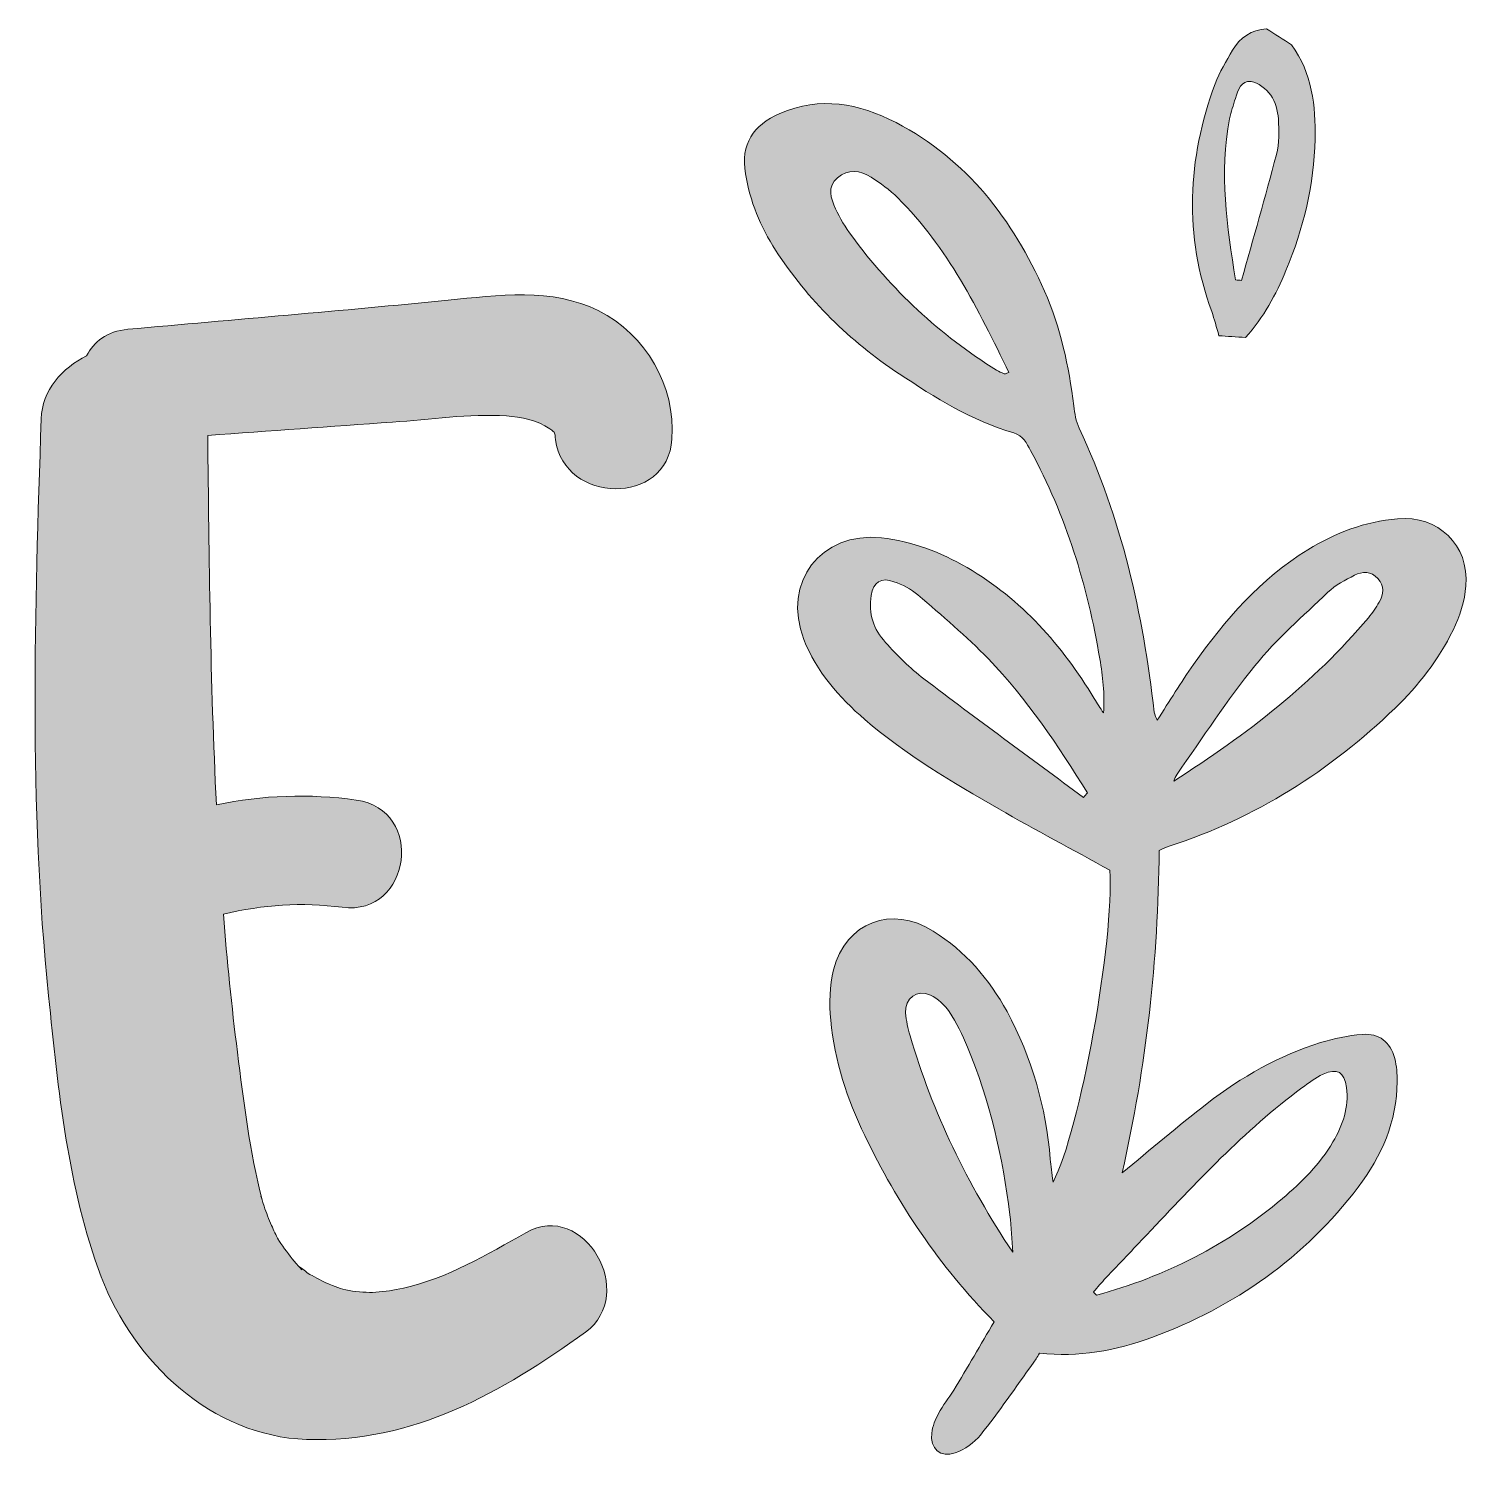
# Model space of a CAD drawing. Header units: inches. Extents: x 111 to 969, y -1013 to -68.
# Drawn here: x 714.6 to 968.1, y -527.7 to -276 of the extents above; entities that cross this region are included whole.
import ezdxf

# ---------------------------------------------------------------- set-up
doc = ezdxf.new("R2010")
doc.units = ezdxf.units.IN
doc.header["$MEASUREMENT"] = 0
doc.layers.add('Layer 1', color=7, linetype='Continuous')

# ---------------------------------------------------------------- blocks, each defined once
blk = doc.blocks.new('block 2')
at = {"layer": 'Layer 1', "true_color": 0xffffff}
h = blk.add_hatch(color=7, dxfattribs=at)
h.dxf.hatch_style = 2
edge = h.paths.add_edge_path()
edge.add_spline(control_points=[(924.08, -330.1), (925.54, -330.19), (927.14, -330.29), (928.76, -330.39), (931.95, -326.89), (934.13, -322.84), (935.88, -318.6), (938.94, -311.21), (940.83, -303.5), (941.01, -295.46), (941.14, -289.57), (940.47, -283.86), (936.86, -278.9), (935.4, -277.95), (933.94, -277), (932.47, -276.05), (929.77, -276.19), (927.81, -277.57), (926.48, -279.82), (925.35, -281.74), (924.16, -283.67), (923.39, -285.74), (918.5, -299.02), (917.91, -312.39), (922.8, -325.83), (923.29, -327.18), (923.63, -328.59), (924.08, -330.1)], knot_values=[0, 0, 0, 0, 1, 1, 1, 2, 2, 2, 3, 3, 3, 4, 4, 4, 5, 5, 5, 6, 6, 6, 7, 7, 7, 8, 8, 8, 9, 9, 9, 9], degree=3, periodic=1)
edge = h.paths.add_edge_path()
edge.add_spline(control_points=[(925.94, -291.88), (926.18, -290.67), (926.62, -289.5), (926.98, -288.31), (927.42, -286.85), (928, -285.07), (929.73, -285.33), (931, -285.51), (932.4, -286.64), (933.19, -287.75), (934.01, -288.89), (934.44, -290.49), (934.54, -291.92), (934.68, -294), (934.7, -296.2), (934.19, -298.2), (932.27, -305.62), (930.12, -312.97), (928.05, -320.35), (927.7, -320.32), (927.35, -320.29), (927, -320.26), (925.49, -310.86), (924.1, -301.44), (925.94, -291.88)], knot_values=[0, 0, 0, 0, 1, 1, 1, 2, 2, 2, 3, 3, 3, 4, 4, 4, 5, 5, 5, 6, 6, 6, 7, 7, 7, 8, 8, 8, 8], degree=3, periodic=1)
h = blk.add_hatch(color=7, dxfattribs=at)
h.dxf.hatch_style = 2
edge = h.paths.add_edge_path()
edge.add_spline(control_points=[(915.3, -419.99), (930.49, -415.04), (943.63, -406.71), (955.08, -395.66), (959.22, -391.66), (962.75, -387.11), (965.28, -381.93), (966.46, -379.53), (967.34, -376.79), (967.55, -374.14), (968.12, -366.94), (962.69, -361.68), (955.5, -362.32), (949.84, -362.83), (944.58, -364.76), (939.75, -367.76), (931.44, -372.91), (925.14, -380.08), (919.6, -387.98), (917.4, -391.12), (915.4, -394.41), (913.2, -397.8), (913.04, -397.37), (912.75, -396.87), (912.69, -396.35), (910.67, -379.06), (906.99, -362.22), (899.48, -346.38), (898.91, -345.18), (898.69, -343.77), (898.53, -342.43), (897.67, -335.47), (896.2, -328.64), (893.37, -322.22), (887.8, -309.61), (879.75, -299.1), (867.24, -292.57), (860.66, -289.13), (853.94, -287.89), (846.8, -290.98), (842.03, -293.04), (839.88, -296.34), (840.75, -301.56), (841.55, -306.4), (843.35, -310.91), (846.03, -315.03), (851.76, -323.81), (859.07, -331.02), (867.79, -336.79), (874.13, -340.99), (880.55, -345.05), (887.95, -347.21), (889.61, -347.69), (890.23, -348.99), (890.94, -350.3), (897.19, -361.81), (900.94, -374.15), (903.11, -387.01), (903.63, -390.06), (903.99, -393.14), (903.76, -396.5), (903.21, -395.66), (902.65, -394.83), (902.13, -393.97), (896.43, -384.57), (889.36, -376.51), (879.74, -370.91), (875.06, -368.19), (870.08, -366.29), (864.69, -365.69), (854.02, -364.51), (847.13, -373.53), (851.02, -383.55), (853.24, -389.27), (857.19, -393.74), (861.76, -397.67), (868.97, -403.88), (877.13, -408.69), (885.34, -413.41), (891.81, -417.12), (898.39, -420.62), (904.87, -424.19), (905.69, -436.36), (899.61, -470.23), (894.88, -479.1), (894.68, -477.48), (894.5, -476.28), (894.4, -475.08), (893.61, -465.9), (891.2, -457.2), (886.78, -449.1), (883.62, -443.32), (879.4, -438.47), (873.8, -434.93), (866.46, -430.3), (858.41, -433.32), (856.24, -441.74), (855.51, -444.56), (855.49, -447.68), (855.75, -450.61), (856.39, -457.75), (858.67, -464.48), (861.75, -470.93), (867.48, -482.92), (874.82, -493.82), (884.51, -503.73), (882.17, -507.71), (879.81, -511.76), (877.39, -515.78), (876.56, -517.17), (875.49, -518.42), (874.73, -519.84), (874.15, -520.91), (873.66, -522.12), (873.52, -523.31), (873.2, -526.02), (875.09, -527.73), (877.67, -526.81), (879.33, -526.21), (881.02, -525.03), (882.12, -523.65), (885.36, -519.56), (888.31, -515.24), (891.37, -511), (891.73, -510.51), (892.04, -509.98), (892.52, -509.23), (899.33, -510), (905.9, -508.79), (912.26, -506.46), (926.87, -501.1), (939.13, -492.45), (948.58, -480.01), (952.72, -474.55), (955.38, -468.43), (955.46, -461.42), (955.47, -460.07), (955.36, -458.66), (955.01, -457.36), (954.22, -454.41), (952.3, -452.88), (949.27, -453.12), (946.81, -453.31), (944.34, -453.83), (941.97, -454.56), (934.63, -456.82), (928.05, -460.62), (922.01, -465.28), (916.91, -469.21), (912.02, -473.4), (907.04, -477.48), (911.3, -458.78), (913.41, -439.92), (913.55, -420.7), (914.19, -420.44), (914.73, -420.18), (915.3, -419.99)], knot_values=[0, 0, 0, 0, 1, 1, 1, 2, 2, 2, 3, 3, 3, 4, 4, 4, 5, 5, 5, 6, 6, 6, 7, 7, 7, 8, 8, 8, 9, 9, 9, 10, 10, 10, 11, 11, 11, 12, 12, 12, 13, 13, 13, 14, 14, 14, 15, 15, 15, 16, 16, 16, 17, 17, 17, 18, 18, 18, 19, 19, 19, 20, 20, 20, 21, 21, 21, 22, 22, 22, 23, 23, 23, 24, 24, 24, 25, 25, 25, 26, 26, 26, 27, 27, 27, 28, 28, 28, 29, 29, 29, 30, 30, 30, 31, 31, 31, 32, 32, 32, 33, 33, 33, 34, 34, 34, 35, 35, 35, 36, 36, 36, 37, 37, 37, 38, 38, 38, 39, 39, 39, 40, 40, 40, 41, 41, 41, 42, 42, 42, 43, 43, 43, 44, 44, 44, 45, 45, 45, 46, 46, 46, 47, 47, 47, 48, 48, 48, 49, 49, 49, 50, 50, 50, 51, 51, 51, 52, 52, 52, 52], degree=3, periodic=1)
edge = h.paths.add_edge_path()
edge.add_spline(control_points=[(916.71, -407.28), (921.24, -400.88), (925.48, -394.25), (930.41, -388.19), (934.23, -383.5), (938.86, -379.45), (943.27, -375.26), (944.59, -374), (946.31, -373.1), (947.96, -372.27), (949.34, -371.57), (950.87, -371.5), (952.06, -372.84), (953.22, -374.15), (953.13, -375.57), (952.29, -376.98), (951.71, -377.94), (951.11, -378.89), (950.39, -379.74), (940.7, -391.26), (928.93, -400.37), (916.11, -408.51), (916.31, -408.1), (916.45, -407.65), (916.71, -407.28)], knot_values=[0, 0, 0, 0, 1, 1, 1, 2, 2, 2, 3, 3, 3, 4, 4, 4, 5, 5, 5, 6, 6, 6, 7, 7, 7, 8, 8, 8, 8], degree=3, periodic=1)
edge = h.paths.add_edge_path()
edge.add_spline(control_points=[(886.27, -336.8), (885.82, -336.6), (885.36, -336.41), (884.94, -336.15), (874.9, -329.93), (866.44, -322), (859.44, -312.52), (858.34, -311.03), (857.38, -309.41), (856.61, -307.73), (855.77, -305.92), (855.06, -303.87), (856.95, -302.26), (858.81, -300.67), (860.95, -300.97), (862.85, -302.17), (864.52, -303.21), (866.15, -304.4), (867.54, -305.79), (876.31, -314.53), (881.72, -325.4), (887.12, -336.59), (886.48, -336.76), (886.35, -336.84), (886.27, -336.8)], knot_values=[0, 0, 0, 0, 1, 1, 1, 2, 2, 2, 3, 3, 3, 4, 4, 4, 5, 5, 5, 6, 6, 6, 7, 7, 7, 8, 8, 8, 8], degree=3, periodic=1)
edge = h.paths.add_edge_path()
edge.add_spline(control_points=[(900.23, -411.39), (890.86, -404.44), (881.44, -397.55), (872.14, -390.49), (869.69, -388.63), (867.47, -386.39), (865.39, -384.1), (863.31, -381.81), (862.33, -378.98), (862.87, -375.82), (863.28, -373.46), (864.63, -372.58), (866.88, -373.4), (868.37, -373.94), (869.9, -374.68), (871.09, -375.71), (875.32, -379.37), (879.61, -382.98), (883.49, -386.99), (890.33, -394.07), (895.73, -402.27), (900.94, -410.57), (900.71, -410.84), (900.47, -411.11), (900.23, -411.39)], knot_values=[0, 0, 0, 0, 1, 1, 1, 2, 2, 2, 3, 3, 3, 4, 4, 4, 5, 5, 5, 6, 6, 6, 7, 7, 7, 8, 8, 8, 8], degree=3, periodic=1)
edge = h.paths.add_edge_path()
edge.add_spline(control_points=[(869.71, -453.35), (869.33, -452.05), (869.02, -450.69), (868.93, -449.34), (868.75, -446.75), (870.99, -445.09), (873.32, -446.21), (874.6, -446.82), (875.82, -447.91), (876.6, -449.09), (877.89, -451.04), (878.95, -453.18), (879.84, -455.35), (883.75, -464.82), (886.01, -474.73), (887.29, -484.87), (887.56, -487.05), (887.62, -489.26), (887.78, -491.45), (879.79, -479.47), (873.68, -466.9), (869.71, -453.35)], knot_values=[0, 0, 0, 0, 1, 1, 1, 2, 2, 2, 3, 3, 3, 4, 4, 4, 5, 5, 5, 6, 6, 6, 7, 7, 7, 7], degree=3, periodic=1)
edge = h.paths.add_edge_path()
edge.add_spline(control_points=[(911.36, -488.41), (919.97, -479.27), (928.53, -470.07), (938.66, -462.54), (939.85, -461.65), (941.07, -460.75), (942.41, -460.13), (944.92, -458.98), (946.16, -459.71), (946.53, -462.46), (947, -465.95), (945.87, -469.08), (944.14, -472.04), (941.85, -475.97), (938.68, -479.11), (935.24, -482.01), (925.61, -490.17), (914.64, -495.72), (902.52, -499.05), (902.35, -498.85), (902.17, -498.65), (902, -498.45), (902.73, -497.63), (903.43, -496.79), (904.18, -495.99), (906.57, -493.45), (908.97, -490.94), (911.36, -488.41)], knot_values=[0, 0, 0, 0, 1, 1, 1, 2, 2, 2, 3, 3, 3, 4, 4, 4, 5, 5, 5, 6, 6, 6, 7, 7, 7, 8, 8, 8, 9, 9, 9, 9], degree=3, periodic=1)
h = blk.add_hatch(color=7, dxfattribs=at)
h.dxf.hatch_style = 2
edge = h.paths.add_edge_path()
edge.add_spline(control_points=[(798.66, -344.21), (801.28, -344.37), (804.1, -344.92), (806.29, -346.49), (807.43, -347.3), (807.12, -347), (807.31, -348.4), (808.79, -359.7), (827.04, -360.17), (827.81, -348.3), (828.41, -338.9), (823.31, -329.96), (814.83, -325.67), (806.79, -321.61), (797.05, -322.97), (788.41, -323.83), (769.64, -325.69), (750.84, -327.26), (732.06, -328.96), (728.36, -329.29), (725.99, -331.17), (724.79, -333.63), (720.47, -335.73), (716.96, -339.7), (716.79, -344.71), (715.65, -378.54), (714.61, -412.55), (718.09, -446.29), (719.79, -462.7), (721.45, -480.27), (727.37, -495.79), (733.12, -510.84), (746.74, -523.83), (763.49, -524.43), (782.18, -525.11), (797.93, -516.16), (812.57, -505.53), (821.81, -498.83), (812.41, -482.21), (802.11, -488.02), (795.34, -491.83), (788.22, -496.09), (780.55, -497.78), (777.14, -498.53), (774.25, -498.82), (770.98, -498.19), (769.32, -497.86), (768.77, -497.64), (766.76, -496.78), (766.41, -496.63), (764.18, -495.36), (764.05, -495.36), (763.38, -494.89), (762.73, -494.41), (762.1, -493.89), (762.99, -494.92), (762.84, -494.77), (761.66, -493.47), (760.7, -492.33), (759.87, -491.14), (758.98, -489.95), (758.8, -489.67), (758.66, -489.45), (758.53, -489.27), (758.1, -488.45), (757.7, -487.61), (757.33, -486.75), (756.85, -485.65), (756.42, -484.52), (756.03, -483.38), (755.41, -481.47), (755.29, -481.09), (755.67, -482.24), (753.48, -473.79), (752.43, -464.89), (751.33, -456.24), (750.3, -448.16), (749.5, -440.06), (748.86, -431.95), (755.85, -430.27), (762.64, -429.79), (769.78, -430.73), (781.95, -432.33), (784.38, -413.49), (772.23, -411.84), (764.03, -410.72), (755.71, -410.96), (747.63, -412.67), (746.54, -391.02), (746.35, -369.29), (746.09, -347.65), (756.94, -346.87), (767.79, -346.09), (778.64, -345.31), (785.22, -344.83), (792.08, -343.79), (798.66, -344.21)], knot_values=[0, 0, 0, 0, 1, 1, 1, 2, 2, 2, 3, 3, 3, 4, 4, 4, 5, 5, 5, 6, 6, 6, 7, 7, 7, 8, 8, 8, 9, 9, 9, 10, 10, 10, 11, 11, 11, 12, 12, 12, 13, 13, 13, 14, 14, 14, 15, 15, 15, 16, 16, 16, 17, 17, 17, 18, 18, 18, 19, 19, 19, 20, 20, 20, 21, 21, 21, 22, 22, 22, 23, 23, 23, 24, 24, 24, 25, 25, 25, 26, 26, 26, 27, 27, 27, 28, 28, 28, 29, 29, 29, 30, 30, 30, 31, 31, 31, 32, 32, 32, 32], degree=3, periodic=1)
at = {"layer": 'Layer 1', "lineweight": 0}
for points, knots in [([(924.08, -330.1), (925.54, -330.19), (927.14, -330.29), (928.76, -330.39), (931.95, -326.89), (934.13, -322.84), (935.88, -318.6), (938.94, -311.21), (940.83, -303.5), (941.01, -295.46), (941.14, -289.57), (940.47, -283.86), (936.86, -278.9), (935.4, -277.95), (933.94, -277), (932.47, -276.05), (929.77, -276.19), (927.81, -277.57), (926.48, -279.82), (925.35, -281.74), (924.16, -283.67), (923.39, -285.74), (918.5, -299.02), (917.91, -312.39), (922.8, -325.83), (923.29, -327.18), (923.63, -328.59), (924.08, -330.1)], [0, 0, 0, 0, 1, 1, 1, 2, 2, 2, 3, 3, 3, 4, 4, 4, 5, 5, 5, 6, 6, 6, 7, 7, 7, 8, 8, 8, 9, 9, 9, 9]), ([(925.94, -291.88), (926.18, -290.67), (926.62, -289.5), (926.98, -288.31), (927.42, -286.85), (928, -285.07), (929.73, -285.33), (931, -285.51), (932.4, -286.64), (933.19, -287.75), (934.01, -288.89), (934.44, -290.49), (934.54, -291.92), (934.68, -294), (934.7, -296.2), (934.19, -298.2), (932.27, -305.62), (930.12, -312.97), (928.05, -320.35), (927.7, -320.32), (927.35, -320.29), (927, -320.26), (925.49, -310.86), (924.1, -301.44), (925.94, -291.88)], [0, 0, 0, 0, 1, 1, 1, 2, 2, 2, 3, 3, 3, 4, 4, 4, 5, 5, 5, 6, 6, 6, 7, 7, 7, 8, 8, 8, 8]), ([(915.3, -419.99), (930.49, -415.04), (943.63, -406.71), (955.08, -395.66), (959.22, -391.66), (962.75, -387.11), (965.28, -381.93), (966.46, -379.53), (967.34, -376.79), (967.55, -374.14), (968.12, -366.94), (962.69, -361.68), (955.5, -362.32), (949.84, -362.83), (944.58, -364.76), (939.75, -367.76), (931.44, -372.91), (925.14, -380.08), (919.6, -387.98), (917.4, -391.12), (915.4, -394.41), (913.2, -397.8), (913.04, -397.37), (912.75, -396.87), (912.69, -396.35), (910.67, -379.06), (906.99, -362.22), (899.48, -346.38), (898.91, -345.18), (898.69, -343.77), (898.53, -342.43), (897.67, -335.47), (896.2, -328.64), (893.37, -322.22), (887.8, -309.61), (879.75, -299.1), (867.24, -292.57), (860.66, -289.13), (853.94, -287.89), (846.8, -290.98), (842.03, -293.04), (839.88, -296.34), (840.75, -301.56), (841.55, -306.4), (843.35, -310.91), (846.03, -315.03), (851.76, -323.81), (859.07, -331.02), (867.79, -336.79), (874.13, -340.99), (880.55, -345.05), (887.95, -347.21), (889.61, -347.69), (890.23, -348.99), (890.94, -350.3), (897.19, -361.81), (900.94, -374.15), (903.11, -387.01), (903.63, -390.06), (903.99, -393.14), (903.76, -396.5), (903.21, -395.66), (902.65, -394.83), (902.13, -393.97), (896.43, -384.57), (889.36, -376.51), (879.74, -370.91), (875.06, -368.19), (870.08, -366.29), (864.69, -365.69), (854.02, -364.51), (847.13, -373.53), (851.02, -383.55), (853.24, -389.27), (857.19, -393.74), (861.76, -397.67), (868.97, -403.88), (877.13, -408.69), (885.34, -413.41), (891.81, -417.12), (898.39, -420.62), (904.87, -424.19), (905.69, -436.36), (899.61, -470.23), (894.88, -479.1), (894.68, -477.48), (894.5, -476.28), (894.4, -475.08), (893.61, -465.9), (891.2, -457.2), (886.78, -449.1), (883.62, -443.32), (879.4, -438.47), (873.8, -434.93), (866.46, -430.3), (858.41, -433.32), (856.24, -441.74), (855.51, -444.56), (855.49, -447.68), (855.75, -450.61), (856.39, -457.75), (858.67, -464.48), (861.75, -470.93), (867.48, -482.92), (874.82, -493.82), (884.51, -503.73), (882.17, -507.71), (879.81, -511.76), (877.39, -515.78), (876.56, -517.17), (875.49, -518.42), (874.73, -519.84), (874.15, -520.91), (873.66, -522.12), (873.52, -523.31), (873.2, -526.02), (875.09, -527.73), (877.67, -526.81), (879.33, -526.21), (881.02, -525.03), (882.12, -523.65), (885.36, -519.56), (888.31, -515.24), (891.37, -511), (891.73, -510.51), (892.04, -509.98), (892.52, -509.23), (899.33, -510), (905.9, -508.79), (912.26, -506.46), (926.87, -501.1), (939.13, -492.45), (948.58, -480.01), (952.72, -474.55), (955.38, -468.43), (955.46, -461.42), (955.47, -460.07), (955.36, -458.66), (955.01, -457.36), (954.22, -454.41), (952.3, -452.88), (949.27, -453.12), (946.81, -453.31), (944.34, -453.83), (941.97, -454.56), (934.63, -456.82), (928.05, -460.62), (922.01, -465.28), (916.91, -469.21), (912.02, -473.4), (907.04, -477.48), (911.3, -458.78), (913.41, -439.92), (913.55, -420.7), (914.19, -420.44), (914.73, -420.18), (915.3, -419.99)], [0, 0, 0, 0, 1, 1, 1, 2, 2, 2, 3, 3, 3, 4, 4, 4, 5, 5, 5, 6, 6, 6, 7, 7, 7, 8, 8, 8, 9, 9, 9, 10, 10, 10, 11, 11, 11, 12, 12, 12, 13, 13, 13, 14, 14, 14, 15, 15, 15, 16, 16, 16, 17, 17, 17, 18, 18, 18, 19, 19, 19, 20, 20, 20, 21, 21, 21, 22, 22, 22, 23, 23, 23, 24, 24, 24, 25, 25, 25, 26, 26, 26, 27, 27, 27, 28, 28, 28, 29, 29, 29, 30, 30, 30, 31, 31, 31, 32, 32, 32, 33, 33, 33, 34, 34, 34, 35, 35, 35, 36, 36, 36, 37, 37, 37, 38, 38, 38, 39, 39, 39, 40, 40, 40, 41, 41, 41, 42, 42, 42, 43, 43, 43, 44, 44, 44, 45, 45, 45, 46, 46, 46, 47, 47, 47, 48, 48, 48, 49, 49, 49, 50, 50, 50, 51, 51, 51, 52, 52, 52, 52]), ([(886.27, -336.8), (885.82, -336.6), (885.36, -336.41), (884.94, -336.15), (874.9, -329.93), (866.44, -322), (859.44, -312.52), (858.34, -311.03), (857.38, -309.41), (856.61, -307.73), (855.77, -305.92), (855.06, -303.87), (856.95, -302.26), (858.81, -300.67), (860.95, -300.97), (862.85, -302.17), (864.52, -303.21), (866.15, -304.4), (867.54, -305.79), (876.31, -314.53), (881.72, -325.4), (887.12, -336.59), (886.48, -336.76), (886.35, -336.84), (886.27, -336.8)], [0, 0, 0, 0, 1, 1, 1, 2, 2, 2, 3, 3, 3, 4, 4, 4, 5, 5, 5, 6, 6, 6, 7, 7, 7, 8, 8, 8, 8]), ([(798.66, -344.21), (801.28, -344.37), (804.1, -344.92), (806.29, -346.49), (807.43, -347.3), (807.12, -347), (807.31, -348.4), (808.79, -359.7), (827.04, -360.17), (827.81, -348.3), (828.41, -338.9), (823.31, -329.96), (814.83, -325.67), (806.79, -321.61), (797.05, -322.97), (788.41, -323.83), (769.64, -325.69), (750.84, -327.26), (732.06, -328.96), (728.36, -329.29), (725.99, -331.17), (724.79, -333.63), (720.47, -335.73), (716.96, -339.7), (716.79, -344.71), (715.65, -378.54), (714.61, -412.55), (718.09, -446.29), (719.79, -462.7), (721.45, -480.27), (727.37, -495.79), (733.12, -510.84), (746.74, -523.83), (763.49, -524.43), (782.18, -525.11), (797.93, -516.16), (812.57, -505.53), (821.81, -498.83), (812.41, -482.21), (802.11, -488.02), (795.34, -491.83), (788.22, -496.09), (780.55, -497.78), (777.14, -498.53), (774.25, -498.82), (770.98, -498.19), (769.32, -497.86), (768.77, -497.64), (766.76, -496.78), (766.41, -496.63), (764.18, -495.36), (764.05, -495.36), (763.38, -494.89), (762.73, -494.41), (762.1, -493.89), (762.99, -494.92), (762.84, -494.77), (761.66, -493.47), (760.7, -492.33), (759.87, -491.14), (758.98, -489.95), (758.8, -489.67), (758.66, -489.45), (758.53, -489.27), (758.1, -488.45), (757.7, -487.61), (757.33, -486.75), (756.85, -485.65), (756.42, -484.52), (756.03, -483.38), (755.41, -481.47), (755.29, -481.09), (755.67, -482.24), (753.48, -473.79), (752.43, -464.89), (751.33, -456.24), (750.3, -448.16), (749.5, -440.06), (748.86, -431.95), (755.85, -430.27), (762.64, -429.79), (769.78, -430.73), (781.95, -432.33), (784.38, -413.49), (772.23, -411.84), (764.03, -410.72), (755.71, -410.96), (747.63, -412.67), (746.54, -391.02), (746.35, -369.29), (746.09, -347.65), (756.94, -346.87), (767.79, -346.09), (778.64, -345.31), (785.22, -344.83), (792.08, -343.79), (798.66, -344.21)], [0, 0, 0, 0, 1, 1, 1, 2, 2, 2, 3, 3, 3, 4, 4, 4, 5, 5, 5, 6, 6, 6, 7, 7, 7, 8, 8, 8, 9, 9, 9, 10, 10, 10, 11, 11, 11, 12, 12, 12, 13, 13, 13, 14, 14, 14, 15, 15, 15, 16, 16, 16, 17, 17, 17, 18, 18, 18, 19, 19, 19, 20, 20, 20, 21, 21, 21, 22, 22, 22, 23, 23, 23, 24, 24, 24, 25, 25, 25, 26, 26, 26, 27, 27, 27, 28, 28, 28, 29, 29, 29, 30, 30, 30, 31, 31, 31, 32, 32, 32, 32]), ([(900.23, -411.39), (890.86, -404.44), (881.44, -397.55), (872.14, -390.49), (869.69, -388.63), (867.47, -386.39), (865.39, -384.1), (863.31, -381.81), (862.33, -378.98), (862.87, -375.82), (863.28, -373.46), (864.63, -372.58), (866.88, -373.4), (868.37, -373.94), (869.9, -374.68), (871.09, -375.71), (875.32, -379.37), (879.61, -382.98), (883.49, -386.99), (890.33, -394.07), (895.73, -402.27), (900.94, -410.57), (900.71, -410.84), (900.47, -411.11), (900.23, -411.39)], [0, 0, 0, 0, 1, 1, 1, 2, 2, 2, 3, 3, 3, 4, 4, 4, 5, 5, 5, 6, 6, 6, 7, 7, 7, 8, 8, 8, 8]), ([(916.71, -407.28), (921.24, -400.88), (925.48, -394.25), (930.41, -388.19), (934.23, -383.5), (938.86, -379.45), (943.27, -375.26), (944.59, -374), (946.31, -373.1), (947.96, -372.27), (949.34, -371.57), (950.87, -371.5), (952.06, -372.84), (953.22, -374.15), (953.13, -375.57), (952.29, -376.98), (951.71, -377.94), (951.11, -378.89), (950.39, -379.74), (940.7, -391.26), (928.93, -400.37), (916.11, -408.51), (916.31, -408.1), (916.45, -407.65), (916.71, -407.28)], [0, 0, 0, 0, 1, 1, 1, 2, 2, 2, 3, 3, 3, 4, 4, 4, 5, 5, 5, 6, 6, 6, 7, 7, 7, 8, 8, 8, 8]), ([(869.71, -453.35), (869.33, -452.05), (869.02, -450.69), (868.93, -449.34), (868.75, -446.75), (870.99, -445.09), (873.32, -446.21), (874.6, -446.82), (875.82, -447.91), (876.6, -449.09), (877.89, -451.04), (878.95, -453.18), (879.84, -455.35), (883.75, -464.82), (886.01, -474.73), (887.29, -484.87), (887.56, -487.05), (887.62, -489.26), (887.78, -491.45), (879.79, -479.47), (873.68, -466.9), (869.71, -453.35)], [0, 0, 0, 0, 1, 1, 1, 2, 2, 2, 3, 3, 3, 4, 4, 4, 5, 5, 5, 6, 6, 6, 7, 7, 7, 7]), ([(911.36, -488.41), (919.97, -479.27), (928.53, -470.07), (938.66, -462.54), (939.85, -461.65), (941.07, -460.75), (942.41, -460.13), (944.92, -458.98), (946.16, -459.71), (946.53, -462.46), (947, -465.95), (945.87, -469.08), (944.14, -472.04), (941.85, -475.97), (938.68, -479.11), (935.24, -482.01), (925.61, -490.17), (914.64, -495.72), (902.52, -499.05), (902.35, -498.85), (902.17, -498.65), (902, -498.45), (902.73, -497.63), (903.43, -496.79), (904.18, -495.99), (906.57, -493.45), (908.97, -490.94), (911.36, -488.41)], [0, 0, 0, 0, 1, 1, 1, 2, 2, 2, 3, 3, 3, 4, 4, 4, 5, 5, 5, 6, 6, 6, 7, 7, 7, 8, 8, 8, 9, 9, 9, 9])]:
    blk.add_open_spline(points, degree=3, knots=knots, dxfattribs=at)

msp = doc.modelspace()

# ---------------------------------------------------------------- block references
at = {"layer": 'Layer 1'}
msp.add_blockref('block 2', (0, 0), dxfattribs=at)

doc.saveas('drawing.dxf')
